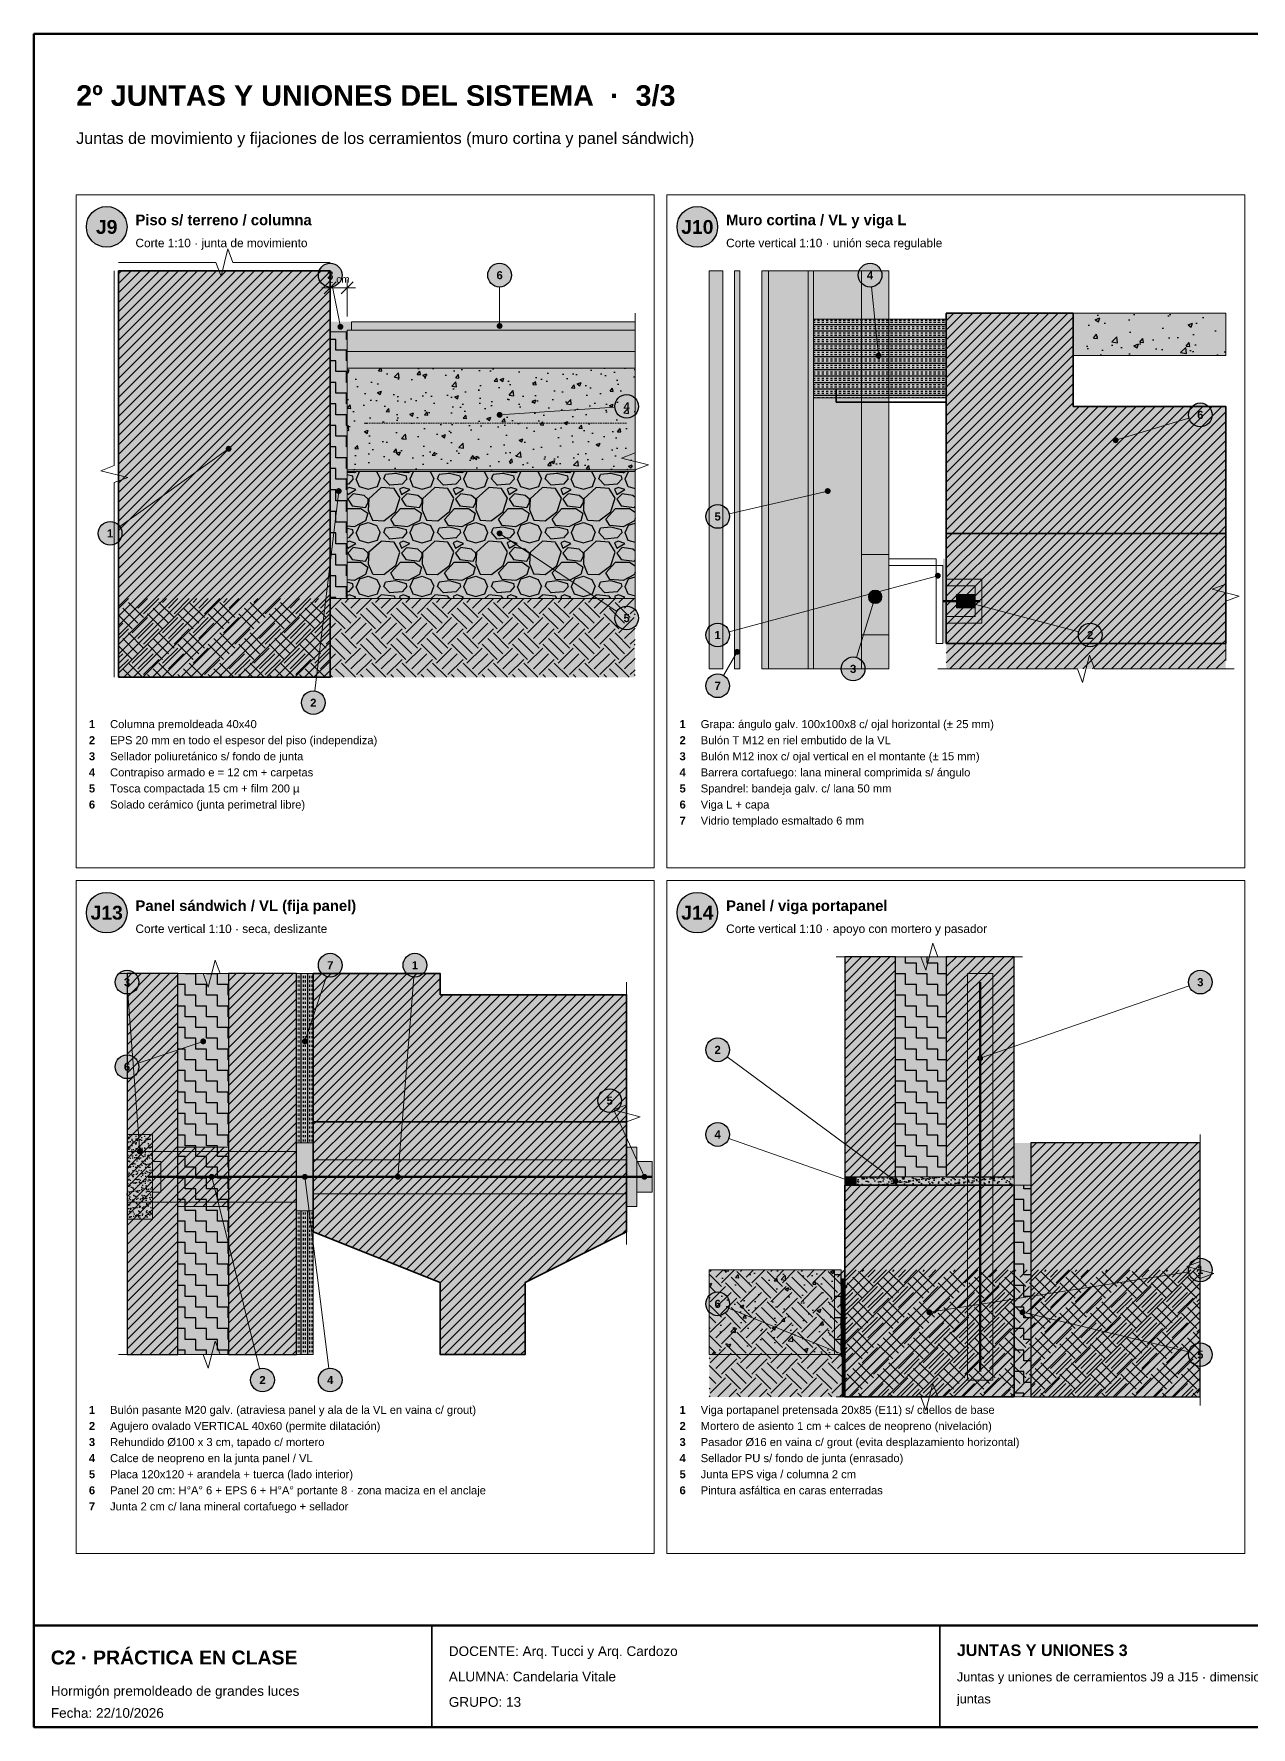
# Model space of a CAD drawing. Header units: millimetres. Extents: x 5 to 292, y 5 to 205.
# Drawn here: x 5 to 148.8, y 5 to 205 of the extents above; entities that cross this region are included whole.
import ezdxf
from ezdxf.enums import TextEntityAlignment as Align

# ---------------------------------------------------------------- set-up
doc = ezdxf.new("R2010")
doc.units = ezdxf.units.MM
doc.linetypes.add('DASHED', pattern=[1.524, 1.27, -0.254])
for name, color, linetype in [('CONTORNOS', 7, 'Continuous'), ('CONTORNOS-RAYADO', 8, 'Continuous'), ('CONTORNOS-RELLENO', 9, 'Continuous'), ('COTAS', 7, 'Continuous'), ('LINEAS', 7, 'Continuous'), ('LINEAS-RELLENO', 9, 'Continuous'), ('MARCO', 7, 'Continuous'), ('REFERENCIAS', 7, 'Continuous'), ('REFERENCIAS-RELLENO', 9, 'Continuous'), ('TEXTOS', 7, 'Continuous')]:
    doc.layers.add(name, color=color, linetype=linetype)
doc.styles.add('ARIAL', font='arial.ttf')
doc.styles.add('ARIAL-NEGRITA', font='arialbd.ttf')

msp = doc.modelspace()

# ---------------------------------------------------------------- hatches: boundary and pattern name
at = {"layer": 'CONTORNOS-RAYADO'}
h = msp.add_hatch(dxfattribs=at)
h.set_pattern_fill('ANSI31', color=8, scale=0.25)
h.paths.add_polyline_path([(15, 129), (40, 129), (40, 177), (15, 177)])
h = msp.add_hatch(dxfattribs=at)
h.set_pattern_fill('INSUL', color=8, scale=0.08, angle=90)
h.paths.add_polyline_path([(91.75, 130), (96.45, 130), (96.45, 177), (91.75, 177)])
h = msp.add_hatch(dxfattribs=at)
h.set_pattern_fill('ANSI31', color=8, scale=0.25)
h.paths.add_polyline_path([(112.75, 146), (145.75, 146), (145.75, 161), (127.75, 161), (127.75, 172), (112.75, 172)])
h = msp.add_hatch(dxfattribs=at)
h.set_pattern_fill('AR-CONC', color=8, scale=0.03)
h.paths.add_polyline_path([(127.75, 167), (145.75, 167), (145.75, 172), (127.75, 172)])
h = msp.add_hatch(dxfattribs=at)
h.set_pattern_fill('AR-SAND', color=8, scale=0.015)
h.paths.add_polyline_path([(42, 167.5), (76, 167.5), (76, 170), (42, 170)])
h = msp.add_hatch(dxfattribs=at)
h.set_pattern_fill('INSUL', color=8, scale=0.08)
h.paths.add_polyline_path([(97.05, 162), (112.75, 162), (112.75, 171.3), (97.05, 171.3)])
h = msp.add_hatch(dxfattribs=at)
h.set_pattern_fill('ZIGZAG', color=8, scale=0.2, angle=90)
h.paths.add_polyline_path([(40, 138.3), (42, 138.3), (42, 169.8), (40, 169.8)])
h = msp.add_hatch(dxfattribs=at)
h.set_pattern_fill('AR-CONC', color=8, scale=0.025)
h.paths.add_polyline_path([(42, 153.5), (76, 153.5), (76, 165.5), (42, 165.5)])
h = msp.add_hatch(dxfattribs=at)
h.set_pattern_fill('GRAVEL', color=8, scale=0.25)
h.paths.add_polyline_path([(42, 138.3), (76, 138.3), (76, 153.3), (42, 153.3)])
h = msp.add_hatch(dxfattribs=at)
h.set_pattern_fill('ANSI31', color=8, scale=0.25)
h.paths.add_polyline_path([(112.75, 146), (145.75, 146), (145.75, 133), (112.75, 133)])
h = msp.add_hatch(dxfattribs=at)
h.set_pattern_fill('EARTH', color=8, scale=0.4, angle=45)
h.paths.add_polyline_path([(15, 129), (76, 129), (76, 138.3), (15, 138.3)])
h = msp.add_hatch(dxfattribs=at)
h.set_pattern_fill('ANSI31', color=8, scale=0.25)
h.paths.add_polyline_path([(112.75, 130), (145.75, 130), (145.75, 133), (112.75, 133)])
h = msp.add_hatch(dxfattribs=at)
h.set_pattern_fill('ANSI31', color=8, scale=0.25)
h.paths.add_polyline_path([(100.75, 70), (106.75, 70), (106.75, 96), (100.75, 96)])
h = msp.add_hatch(dxfattribs=at)
h.set_pattern_fill('ZIGZAG', color=8, scale=0.2, angle=90)
h.paths.add_polyline_path([(106.75, 70), (112.75, 70), (112.75, 96), (106.75, 96)])
h = msp.add_hatch(dxfattribs=at)
h.set_pattern_fill('ANSI31', color=8, scale=0.25)
h.paths.add_polyline_path([(112.75, 70), (120.75, 70), (120.75, 96), (112.75, 96)])
h = msp.add_hatch(dxfattribs=at)
h.set_pattern_fill('ANSI31', color=8, scale=0.25)
h.paths.add_polyline_path([(16, 49), (22, 49), (22, 94), (16, 94)])
h = msp.add_hatch(dxfattribs=at)
h.set_pattern_fill('ZIGZAG', color=8, scale=0.2, angle=90)
h.paths.add_polyline_path([(22, 49), (28, 49), (28, 94), (22, 94)])
h = msp.add_hatch(dxfattribs=at)
h.set_pattern_fill('ANSI31', color=8, scale=0.25)
h.paths.add_polyline_path([(28, 49), (36, 49), (36, 94), (28, 94)])
h = msp.add_hatch(dxfattribs=at)
h.set_pattern_fill('INSUL', color=8, scale=0.08, angle=90)
h.paths.add_polyline_path([(36, 74), (38, 74), (38, 94), (36, 94)])
h = msp.add_hatch(dxfattribs=at)
h.set_pattern_fill('ANSI31', color=8, scale=0.25)
h.paths.add_polyline_path([(38, 76.5), (75, 76.5), (75, 91.5), (53, 91.5), (53, 94), (38, 94)])
h = msp.add_hatch(dxfattribs=at)
h.set_pattern_fill('AR-SAND', color=8, scale=0.01)
h.paths.add_polyline_path([(115.25, 46), (118.25, 46), (118.25, 94), (115.25, 94)])
h = msp.add_hatch(dxfattribs=at)
h.set_pattern_fill('ANSI31', color=8, scale=0.25)
h.paths.add_polyline_path([(38, 76.5), (75, 76.5), (75, 63.5), (63, 57.5), (63, 49), (53, 49), (53, 57.5), (38, 63.5)])
h = msp.add_hatch(dxfattribs=at)
h.set_pattern_fill('AR-SAND', color=8, scale=0.015)
h.paths.add_polyline_path([(16, 65), (19, 65), (19, 75), (16, 75)])
h = msp.add_hatch(dxfattribs=at)
h.set_pattern_fill('ANSI31', color=8, scale=0.25)
h.paths.add_polyline_path([(122.75, 44), (142.75, 44), (142.75, 74), (122.75, 74)])
h = msp.add_hatch(dxfattribs=at)
h.set_pattern_fill('ANSI31', color=8, scale=0.25)
h.paths.add_polyline_path([(22, 66.5), (28, 66.5), (28, 73.5), (22, 73.5)])
h = msp.add_hatch(dxfattribs=at)
h.set_pattern_fill('AR-SAND', color=8, scale=0.01)
h.paths.add_polyline_path([(38, 68), (75, 68), (75, 72), (38, 72)])
h = msp.add_hatch(dxfattribs=at)
h.set_pattern_fill('AR-SAND', color=8, scale=0.015)
h.paths.add_polyline_path([(100.75, 69), (120.75, 69), (120.75, 70), (100.75, 70)])
h = msp.add_hatch(dxfattribs=at)
h.set_pattern_fill('ANSI31', color=8, scale=0.25)
h.paths.add_polyline_path([(100.75, 44), (120.75, 44), (120.75, 69), (100.75, 69)])
h = msp.add_hatch(dxfattribs=at)
h.set_pattern_fill('ZIGZAG', color=8, scale=0.2, angle=90)
h.paths.add_polyline_path([(120.75, 44), (122.75, 44), (122.75, 69), (120.75, 69)])
h = msp.add_hatch(dxfattribs=at)
h.set_pattern_fill('INSUL', color=8, scale=0.08, angle=90)
h.paths.add_polyline_path([(36, 49), (38, 49), (38, 66), (36, 66)])
h = msp.add_hatch(dxfattribs=at)
h.set_pattern_fill('EARTH', color=8, scale=0.4, angle=45)
h.paths.add_polyline_path([(84.75, 44), (142.75, 44), (142.75, 59), (84.75, 59)])
h = msp.add_hatch(dxfattribs=at)
h.set_pattern_fill('AR-CONC', color=8, scale=0.025)
h.paths.add_polyline_path([(84.75, 49), (99.55, 49), (99.55, 59), (84.75, 59)])
h = msp.add_hatch(dxfattribs=at)
h.set_pattern_fill('ZIGZAG', color=8, scale=0.2, angle=90)
h.paths.add_polyline_path([(99.55, 49), (100.35, 49), (100.35, 59), (99.55, 59)])
at = {"layer": 'CONTORNOS-RELLENO', "true_color": 0xd3d6d9}
h = msp.add_hatch(color=254, dxfattribs=at)
h.dxf.hatch_style = 1
h.paths.add_polyline_path([(15, 129), (40, 129), (40, 177), (15, 177)])
at = {"layer": 'CONTORNOS-RELLENO', "true_color": 0xe9ecee}
h = msp.add_hatch(color=7, dxfattribs=at)
h.dxf.hatch_style = 1
h.paths.add_polyline_path([(84.75, 130), (86.35, 130), (86.35, 177), (84.75, 177)])
at = {"layer": 'CONTORNOS-RELLENO', "true_color": 0x6f8796}
h = msp.add_hatch(color=252, dxfattribs=at)
h.dxf.hatch_style = 1
h.paths.add_polyline_path([(87.75, 130), (88.35, 130), (88.35, 177), (87.75, 177)])
at = {"layer": 'CONTORNOS-RELLENO', "true_color": 0xe3e7ea}
h = msp.add_hatch(color=254, dxfattribs=at)
h.dxf.hatch_style = 1
h.paths.add_polyline_path([(90.95, 130), (105.95, 130), (105.95, 177), (90.95, 177)])
at = {"layer": 'CONTORNOS-RELLENO', "true_color": 0xfbe2a8}
h = msp.add_hatch(color=41, dxfattribs=at)
h.dxf.hatch_style = 1
h.paths.add_polyline_path([(91.75, 130), (96.45, 130), (96.45, 177), (91.75, 177)])
at = {"layer": 'CONTORNOS-RELLENO', "true_color": 0x888888}
h = msp.add_hatch(color=252, dxfattribs=at)
h.dxf.hatch_style = 1
h.paths.add_polyline_path([(96.45, 130), (97.05, 130), (97.05, 177), (96.45, 177)])
at = {"layer": 'CONTORNOS-RELLENO', "true_color": 0xd3d6d9}
h = msp.add_hatch(color=254, dxfattribs=at)
h.dxf.hatch_style = 1
h.paths.add_polyline_path([(112.75, 146), (145.75, 146), (145.75, 161), (127.75, 161), (127.75, 172), (112.75, 172)])
at = {"layer": 'CONTORNOS-RELLENO', "true_color": 0xdedad2}
h = msp.add_hatch(color=254, dxfattribs=at)
h.dxf.hatch_style = 1
h.paths.add_polyline_path([(127.75, 167), (145.75, 167), (145.75, 172), (127.75, 172)])
at = {"layer": 'CONTORNOS-RELLENO', "true_color": 0x111111}
h = msp.add_hatch(color=250, dxfattribs=at)
h.dxf.hatch_style = 1
h.paths.add_polyline_path([(40, 169.8), (42.5, 169.8), (42.5, 171), (40, 171)])
at = {"layer": 'CONTORNOS-RELLENO', "true_color": 0xe9e9e9}
h = msp.add_hatch(color=254, dxfattribs=at)
h.dxf.hatch_style = 1
h.paths.add_polyline_path([(42, 167.5), (76, 167.5), (76, 170), (42, 170)])
at = {"layer": 'CONTORNOS-RELLENO', "true_color": 0xcdbb9c}
h = msp.add_hatch(color=9, dxfattribs=at)
h.dxf.hatch_style = 1
h.paths.add_polyline_path([(42.5, 170), (76, 170), (76, 171), (42.5, 171)])
at = {"layer": 'CONTORNOS-RELLENO', "true_color": 0xfbe2a8}
h = msp.add_hatch(color=41, dxfattribs=at)
h.dxf.hatch_style = 1
h.paths.add_polyline_path([(97.05, 162), (112.75, 162), (112.75, 171.3), (97.05, 171.3)])
at = {"layer": 'CONTORNOS-RELLENO', "true_color": 0xfff5bf}
h = msp.add_hatch(color=254, dxfattribs=at)
h.dxf.hatch_style = 1
h.paths.add_polyline_path([(40, 138.3), (42, 138.3), (42, 169.8), (40, 169.8)])
at = {"layer": 'CONTORNOS-RELLENO', "true_color": 0xc9dbe6}
h = msp.add_hatch(color=254, dxfattribs=at)
h.dxf.hatch_style = 1
h.paths.add_polyline_path([(42, 165.5), (76, 165.5), (76, 167.5), (42, 167.5)])
at = {"layer": 'CONTORNOS-RELLENO', "true_color": 0xe6e4df}
h = msp.add_hatch(color=254, dxfattribs=at)
h.dxf.hatch_style = 1
h.paths.add_polyline_path([(42, 153.5), (76, 153.5), (76, 165.5), (42, 165.5)])
at = {"layer": 'CONTORNOS-RELLENO', "true_color": 0x000000}
h = msp.add_hatch(color=18, dxfattribs=at)
h.dxf.hatch_style = 1
h.paths.add_polyline_path([(42, 153.3), (76, 153.3), (76, 153.5), (42, 153.5)])
at = {"layer": 'CONTORNOS-RELLENO', "true_color": 0xefe4c8}
h = msp.add_hatch(color=254, dxfattribs=at)
h.dxf.hatch_style = 1
h.paths.add_polyline_path([(42, 138.3), (76, 138.3), (76, 153.3), (42, 153.3)])
at = {"layer": 'CONTORNOS-RELLENO', "true_color": 0xd3d6d9}
h = msp.add_hatch(color=254, dxfattribs=at)
h.dxf.hatch_style = 1
h.paths.add_polyline_path([(112.75, 146), (145.75, 146), (145.75, 133), (112.75, 133)])
at = {"layer": 'CONTORNOS-RELLENO', "true_color": 0x555555}
h = msp.add_hatch(color=251, dxfattribs=at)
h.dxf.hatch_style = 1
h.paths.add_polyline_path([(102.75, 134), (105.95, 134), (105.95, 143.5), (102.75, 143.5)])
at = {"layer": 'CONTORNOS-RELLENO', "true_color": 0x111111}
h = msp.add_hatch(color=250, dxfattribs=at)
h.dxf.hatch_style = 1
h.paths.add_polyline_path([(112.35, 133), (112.75, 133), (112.75, 143), (112.35, 143)])
at = {"layer": 'CONTORNOS-RELLENO', "true_color": 0x3b3b3b}
h = msp.add_hatch(color=250, dxfattribs=at)
h.dxf.hatch_style = 1
h.paths.add_polyline_path([(112.75, 135.4), (116.95, 135.4), (116.95, 140.6), (112.75, 140.6), (112.75, 139.8), (116.15, 139.8), (116.15, 136.2), (112.75, 136.2)])
at = {"layer": 'CONTORNOS-RELLENO', "true_color": 0xece3d2}
h = msp.add_hatch(color=254, dxfattribs=at)
h.dxf.hatch_style = 1
h.paths.add_polyline_path([(15, 129), (76, 129), (76, 138.3), (15, 138.3)])
at = {"layer": 'CONTORNOS-RELLENO', "true_color": 0x777777}
h = msp.add_hatch(color=8, dxfattribs=at)
h.dxf.hatch_style = 1
h.paths.add_polyline_path([(113.95, 137.2), (116.15, 137.2), (116.15, 138.8), (113.95, 138.8)])
at = {"layer": 'CONTORNOS-RELLENO', "true_color": 0xd3d6d9}
h = msp.add_hatch(color=254, dxfattribs=at)
h.dxf.hatch_style = 1
h.paths.add_polyline_path([(112.75, 130), (145.75, 130), (145.75, 133), (112.75, 133)])
h = msp.add_hatch(color=254, dxfattribs=at)
h.dxf.hatch_style = 1
h.paths.add_polyline_path([(100.75, 70), (106.75, 70), (106.75, 96), (100.75, 96)])
at = {"layer": 'CONTORNOS-RELLENO', "true_color": 0xfff5bf}
h = msp.add_hatch(color=254, dxfattribs=at)
h.dxf.hatch_style = 1
h.paths.add_polyline_path([(106.75, 70), (112.75, 70), (112.75, 96), (106.75, 96)])
at = {"layer": 'CONTORNOS-RELLENO', "true_color": 0xd3d6d9}
h = msp.add_hatch(color=254, dxfattribs=at)
h.dxf.hatch_style = 1
h.paths.add_polyline_path([(112.75, 70), (120.75, 70), (120.75, 96), (112.75, 96)])
h = msp.add_hatch(color=254, dxfattribs=at)
h.dxf.hatch_style = 1
h.paths.add_polyline_path([(16, 49), (22, 49), (22, 94), (16, 94)])
at = {"layer": 'CONTORNOS-RELLENO', "true_color": 0xfff5bf}
h = msp.add_hatch(color=254, dxfattribs=at)
h.dxf.hatch_style = 1
h.paths.add_polyline_path([(22, 49), (28, 49), (28, 94), (22, 94)])
at = {"layer": 'CONTORNOS-RELLENO', "true_color": 0xd3d6d9}
h = msp.add_hatch(color=254, dxfattribs=at)
h.dxf.hatch_style = 1
h.paths.add_polyline_path([(28, 49), (36, 49), (36, 94), (28, 94)])
at = {"layer": 'CONTORNOS-RELLENO', "true_color": 0xfbe2a8}
h = msp.add_hatch(color=41, dxfattribs=at)
h.dxf.hatch_style = 1
h.paths.add_polyline_path([(36, 74), (38, 74), (38, 94), (36, 94)])
at = {"layer": 'CONTORNOS-RELLENO', "true_color": 0xd3d6d9}
h = msp.add_hatch(color=254, dxfattribs=at)
h.dxf.hatch_style = 1
h.paths.add_polyline_path([(38, 76.5), (75, 76.5), (75, 91.5), (53, 91.5), (53, 94), (38, 94)])
at = {"layer": 'CONTORNOS-RELLENO', "true_color": 0xbdbdbd}
h = msp.add_hatch(color=9, dxfattribs=at)
h.dxf.hatch_style = 1
h.paths.add_polyline_path([(115.25, 46), (118.25, 46), (118.25, 94), (115.25, 94)])
at = {"layer": 'CONTORNOS-RELLENO', "true_color": 0xd3d6d9}
h = msp.add_hatch(color=254, dxfattribs=at)
h.dxf.hatch_style = 1
h.paths.add_polyline_path([(38, 76.5), (75, 76.5), (75, 63.5), (63, 57.5), (63, 49), (53, 49), (53, 57.5), (38, 63.5)])
at = {"layer": 'CONTORNOS-RELLENO', "true_color": 0xe9e9e9}
h = msp.add_hatch(color=254, dxfattribs=at)
h.dxf.hatch_style = 1
h.paths.add_polyline_path([(16, 65), (19, 65), (19, 75), (16, 75)])
at = {"layer": 'CONTORNOS-RELLENO', "true_color": 0x111111}
h = msp.add_hatch(color=250, dxfattribs=at)
h.dxf.hatch_style = 1
h.paths.add_polyline_path([(36, 66), (38, 66), (38, 74), (36, 74)])
h = msp.add_hatch(color=250, dxfattribs=at)
h.dxf.hatch_style = 1
h.paths.add_polyline_path([(120.75, 69), (122.75, 69), (122.75, 74), (120.75, 74)])
at = {"layer": 'CONTORNOS-RELLENO', "true_color": 0xd3d6d9}
h = msp.add_hatch(color=254, dxfattribs=at)
h.dxf.hatch_style = 1
h.paths.add_polyline_path([(122.75, 44), (142.75, 44), (142.75, 74), (122.75, 74)])
h = msp.add_hatch(color=254, dxfattribs=at)
h.dxf.hatch_style = 1
h.paths.add_polyline_path([(22, 66.5), (28, 66.5), (28, 73.5), (22, 73.5)])
at = {"layer": 'CONTORNOS-RELLENO', "true_color": 0xbdbdbd}
h = msp.add_hatch(color=9, dxfattribs=at)
h.dxf.hatch_style = 1
h.paths.add_polyline_path([(38, 68), (75, 68), (75, 72), (38, 72)])
at = {"layer": 'CONTORNOS-RELLENO', "true_color": 0x3b3b3b}
h = msp.add_hatch(color=250, dxfattribs=at)
h.dxf.hatch_style = 1
h.paths.add_polyline_path([(75, 66.5), (76.2, 66.5), (76.2, 73.5), (75, 73.5)])
h = msp.add_hatch(color=250, dxfattribs=at)
h.dxf.hatch_style = 1
h.paths.add_polyline_path([(19, 68.2), (20, 68.2), (20, 71.8), (19, 71.8)])
h = msp.add_hatch(color=250, dxfattribs=at)
h.dxf.hatch_style = 1
h.paths.add_polyline_path([(76.2, 68.2), (78, 68.2), (78, 71.8), (76.2, 71.8)])
at = {"layer": 'CONTORNOS-RELLENO', "true_color": 0xe9e9e9}
h = msp.add_hatch(color=254, dxfattribs=at)
h.dxf.hatch_style = 1
h.paths.add_polyline_path([(100.75, 69), (120.75, 69), (120.75, 70), (100.75, 70)])
at = {"layer": 'CONTORNOS-RELLENO', "true_color": 0x111111}
h = msp.add_hatch(color=250, dxfattribs=at)
h.dxf.hatch_style = 1
h.paths.add_polyline_path([(100.75, 69), (102.15, 69), (102.15, 70), (100.75, 70)])
h = msp.add_hatch(color=250, dxfattribs=at)
h.dxf.hatch_style = 1
h.paths.add_polyline_path([(104.75, 69), (108.75, 69), (108.75, 70), (104.75, 70)])
at = {"layer": 'CONTORNOS-RELLENO', "true_color": 0xd3d6d9}
h = msp.add_hatch(color=254, dxfattribs=at)
h.dxf.hatch_style = 1
h.paths.add_polyline_path([(100.75, 44), (120.75, 44), (120.75, 69), (100.75, 69)])
at = {"layer": 'CONTORNOS-RELLENO', "true_color": 0xfff5bf}
h = msp.add_hatch(color=254, dxfattribs=at)
h.dxf.hatch_style = 1
h.paths.add_polyline_path([(120.75, 44), (122.75, 44), (122.75, 69), (120.75, 69)])
at = {"layer": 'CONTORNOS-RELLENO', "true_color": 0xfbe2a8}
h = msp.add_hatch(color=41, dxfattribs=at)
h.dxf.hatch_style = 1
h.paths.add_polyline_path([(36, 49), (38, 49), (38, 66), (36, 66)])
at = {"layer": 'CONTORNOS-RELLENO', "true_color": 0xece3d2}
h = msp.add_hatch(color=254, dxfattribs=at)
h.dxf.hatch_style = 1
h.paths.add_polyline_path([(84.75, 44), (142.75, 44), (142.75, 59), (84.75, 59)])
at = {"layer": 'CONTORNOS-RELLENO', "true_color": 0xe6e4df}
h = msp.add_hatch(color=254, dxfattribs=at)
h.dxf.hatch_style = 1
h.paths.add_polyline_path([(84.75, 49), (99.55, 49), (99.55, 59), (84.75, 59)])
at = {"layer": 'CONTORNOS-RELLENO', "true_color": 0xfff5bf}
h = msp.add_hatch(color=254, dxfattribs=at)
h.dxf.hatch_style = 1
h.paths.add_polyline_path([(99.55, 49), (100.35, 49), (100.35, 59), (99.55, 59)])
at = {"layer": 'LINEAS-RELLENO', "true_color": 0xffffff}
h = msp.add_hatch(color=7, dxfattribs=at)
h.dxf.hatch_style = 1
edge = h.paths.add_edge_path()
edge.add_arc((104.35, 138.5), 0.8, 0, 360)
at = {"layer": 'REFERENCIAS-RELLENO', "true_color": 0xfff1a8}
h = msp.add_hatch(color=51, dxfattribs=at)
h.dxf.hatch_style = 1
edge = h.paths.add_edge_path()
edge.add_arc((13.6, 182.2), 2.4, 0, 360)
h = msp.add_hatch(color=51, dxfattribs=at)
h.dxf.hatch_style = 1
edge = h.paths.add_edge_path()
edge.add_arc((83.35, 182.2), 2.4, 0, 360)
at = {"layer": 'REFERENCIAS-RELLENO', "true_color": 0xffffff}
h = msp.add_hatch(color=7, dxfattribs=at)
h.dxf.hatch_style = 1
edge = h.paths.add_edge_path()
edge.add_arc((40, 176.5), 1.4, 0, 360)
h = msp.add_hatch(color=7, dxfattribs=at)
h.dxf.hatch_style = 1
edge = h.paths.add_edge_path()
edge.add_arc((60, 176.5), 1.4, 0, 360)
h = msp.add_hatch(color=7, dxfattribs=at)
h.dxf.hatch_style = 1
edge = h.paths.add_edge_path()
edge.add_arc((103.75, 176.5), 1.4, 0, 360)
at = {"layer": 'REFERENCIAS-RELLENO', "true_color": 0x000000}
h = msp.add_hatch(color=18, dxfattribs=at)
h.dxf.hatch_style = 1
edge = h.paths.add_edge_path()
edge.add_arc((41.2, 170.4), 0.35, 0, 360)
h = msp.add_hatch(color=18, dxfattribs=at)
h.dxf.hatch_style = 1
edge = h.paths.add_edge_path()
edge.add_arc((60, 170.5), 0.35, 0, 360)
h = msp.add_hatch(color=18, dxfattribs=at)
h.dxf.hatch_style = 1
edge = h.paths.add_edge_path()
edge.add_arc((104.75, 167), 0.35, 0, 360)
at = {"layer": 'REFERENCIAS-RELLENO', "true_color": 0xffffff}
h = msp.add_hatch(color=7, dxfattribs=at)
h.dxf.hatch_style = 1
edge = h.paths.add_edge_path()
edge.add_arc((75, 161), 1.4, 0, 360)
at = {"layer": 'REFERENCIAS-RELLENO', "true_color": 0x000000}
h = msp.add_hatch(color=18, dxfattribs=at)
h.dxf.hatch_style = 1
edge = h.paths.add_edge_path()
edge.add_arc((60, 160), 0.35, 0, 360)
at = {"layer": 'REFERENCIAS-RELLENO', "true_color": 0xffffff}
h = msp.add_hatch(color=7, dxfattribs=at)
h.dxf.hatch_style = 1
edge = h.paths.add_edge_path()
edge.add_arc((142.75, 160), 1.4, 0, 360)
at = {"layer": 'REFERENCIAS-RELLENO', "true_color": 0x000000}
h = msp.add_hatch(color=18, dxfattribs=at)
h.dxf.hatch_style = 1
edge = h.paths.add_edge_path()
edge.add_arc((28, 156), 0.35, 0, 360)
h = msp.add_hatch(color=18, dxfattribs=at)
h.dxf.hatch_style = 1
edge = h.paths.add_edge_path()
edge.add_arc((132.75, 157), 0.35, 0, 360)
h = msp.add_hatch(color=18, dxfattribs=at)
h.dxf.hatch_style = 1
edge = h.paths.add_edge_path()
edge.add_arc((41, 151), 0.35, 0, 360)
h = msp.add_hatch(color=18, dxfattribs=at)
h.dxf.hatch_style = 1
edge = h.paths.add_edge_path()
edge.add_arc((98.75, 151), 0.35, 0, 360)
at = {"layer": 'REFERENCIAS-RELLENO', "true_color": 0xffffff}
h = msp.add_hatch(color=7, dxfattribs=at)
h.dxf.hatch_style = 1
edge = h.paths.add_edge_path()
edge.add_arc((85.75, 148), 1.4, 0, 360)
h = msp.add_hatch(color=7, dxfattribs=at)
h.dxf.hatch_style = 1
edge = h.paths.add_edge_path()
edge.add_arc((14, 146), 1.4, 0, 360)
at = {"layer": 'REFERENCIAS-RELLENO', "true_color": 0x000000}
h = msp.add_hatch(color=18, dxfattribs=at)
h.dxf.hatch_style = 1
edge = h.paths.add_edge_path()
edge.add_arc((60, 146), 0.35, 0, 360)
h = msp.add_hatch(color=18, dxfattribs=at)
h.dxf.hatch_style = 1
edge = h.paths.add_edge_path()
edge.add_arc((111.75, 141), 0.35, 0, 360)
h = msp.add_hatch(color=18, dxfattribs=at)
h.dxf.hatch_style = 1
edge = h.paths.add_edge_path()
edge.add_arc((104.35, 138.5), 0.35, 0, 360)
h = msp.add_hatch(color=18, dxfattribs=at)
h.dxf.hatch_style = 1
edge = h.paths.add_edge_path()
edge.add_arc((114.75, 138), 0.35, 0, 360)
at = {"layer": 'REFERENCIAS-RELLENO', "true_color": 0xffffff}
h = msp.add_hatch(color=7, dxfattribs=at)
h.dxf.hatch_style = 1
edge = h.paths.add_edge_path()
edge.add_arc((75, 136), 1.4, 0, 360)
h = msp.add_hatch(color=7, dxfattribs=at)
h.dxf.hatch_style = 1
edge = h.paths.add_edge_path()
edge.add_arc((85.75, 134), 1.4, 0, 360)
h = msp.add_hatch(color=7, dxfattribs=at)
h.dxf.hatch_style = 1
edge = h.paths.add_edge_path()
edge.add_arc((129.75, 134), 1.4, 0, 360)
at = {"layer": 'REFERENCIAS-RELLENO', "true_color": 0x000000}
h = msp.add_hatch(color=18, dxfattribs=at)
h.dxf.hatch_style = 1
edge = h.paths.add_edge_path()
edge.add_arc((88.05, 132), 0.35, 0, 360)
at = {"layer": 'REFERENCIAS-RELLENO', "true_color": 0xffffff}
h = msp.add_hatch(color=7, dxfattribs=at)
h.dxf.hatch_style = 1
edge = h.paths.add_edge_path()
edge.add_arc((101.75, 130), 1.4, 0, 360)
h = msp.add_hatch(color=7, dxfattribs=at)
h.dxf.hatch_style = 1
edge = h.paths.add_edge_path()
edge.add_arc((85.75, 128), 1.4, 0, 360)
h = msp.add_hatch(color=7, dxfattribs=at)
h.dxf.hatch_style = 1
edge = h.paths.add_edge_path()
edge.add_arc((38, 126), 1.4, 0, 360)
at = {"layer": 'REFERENCIAS-RELLENO', "true_color": 0xfff1a8}
h = msp.add_hatch(color=51, dxfattribs=at)
h.dxf.hatch_style = 1
edge = h.paths.add_edge_path()
edge.add_arc((13.6, 101.2), 2.4, 0, 360)
h = msp.add_hatch(color=51, dxfattribs=at)
h.dxf.hatch_style = 1
edge = h.paths.add_edge_path()
edge.add_arc((83.35, 101.2), 2.4, 0, 360)
at = {"layer": 'REFERENCIAS-RELLENO', "true_color": 0xffffff}
h = msp.add_hatch(color=7, dxfattribs=at)
h.dxf.hatch_style = 1
edge = h.paths.add_edge_path()
edge.add_arc((40, 95), 1.4, 0, 360)
h = msp.add_hatch(color=7, dxfattribs=at)
h.dxf.hatch_style = 1
edge = h.paths.add_edge_path()
edge.add_arc((50, 95), 1.4, 0, 360)
h = msp.add_hatch(color=7, dxfattribs=at)
h.dxf.hatch_style = 1
edge = h.paths.add_edge_path()
edge.add_arc((16, 93), 1.4, 0, 360)
h = msp.add_hatch(color=7, dxfattribs=at)
h.dxf.hatch_style = 1
edge = h.paths.add_edge_path()
edge.add_arc((142.75, 93), 1.4, 0, 360)
at = {"layer": 'REFERENCIAS-RELLENO', "true_color": 0x000000}
h = msp.add_hatch(color=18, dxfattribs=at)
h.dxf.hatch_style = 1
edge = h.paths.add_edge_path()
edge.add_arc((25, 86), 0.35, 0, 360)
h = msp.add_hatch(color=18, dxfattribs=at)
h.dxf.hatch_style = 1
edge = h.paths.add_edge_path()
edge.add_arc((37, 86), 0.35, 0, 360)
at = {"layer": 'REFERENCIAS-RELLENO', "true_color": 0xffffff}
h = msp.add_hatch(color=7, dxfattribs=at)
h.dxf.hatch_style = 1
edge = h.paths.add_edge_path()
edge.add_arc((85.75, 85), 1.4, 0, 360)
h = msp.add_hatch(color=7, dxfattribs=at)
h.dxf.hatch_style = 1
edge = h.paths.add_edge_path()
edge.add_arc((16, 83), 1.4, 0, 360)
at = {"layer": 'REFERENCIAS-RELLENO', "true_color": 0x000000}
h = msp.add_hatch(color=18, dxfattribs=at)
h.dxf.hatch_style = 1
edge = h.paths.add_edge_path()
edge.add_arc((116.75, 84), 0.35, 0, 360)
at = {"layer": 'REFERENCIAS-RELLENO', "true_color": 0xffffff}
h = msp.add_hatch(color=7, dxfattribs=at)
h.dxf.hatch_style = 1
edge = h.paths.add_edge_path()
edge.add_arc((73, 79), 1.4, 0, 360)
h = msp.add_hatch(color=7, dxfattribs=at)
h.dxf.hatch_style = 1
edge = h.paths.add_edge_path()
edge.add_arc((85.75, 75), 1.4, 0, 360)
at = {"layer": 'REFERENCIAS-RELLENO', "true_color": 0x000000}
h = msp.add_hatch(color=18, dxfattribs=at)
h.dxf.hatch_style = 1
edge = h.paths.add_edge_path()
edge.add_arc((17.5, 73), 0.35, 0, 360)
h = msp.add_hatch(color=18, dxfattribs=at)
h.dxf.hatch_style = 1
edge = h.paths.add_edge_path()
edge.add_arc((26, 70), 0.35, 0, 360)
h = msp.add_hatch(color=18, dxfattribs=at)
h.dxf.hatch_style = 1
edge = h.paths.add_edge_path()
edge.add_arc((37, 70), 0.35, 0, 360)
h = msp.add_hatch(color=18, dxfattribs=at)
h.dxf.hatch_style = 1
edge = h.paths.add_edge_path()
edge.add_arc((48, 70), 0.35, 0, 360)
h = msp.add_hatch(color=18, dxfattribs=at)
h.dxf.hatch_style = 1
edge = h.paths.add_edge_path()
edge.add_arc((77.1, 70), 0.35, 0, 360)
h = msp.add_hatch(color=18, dxfattribs=at)
h.dxf.hatch_style = 1
edge = h.paths.add_edge_path()
edge.add_arc((101.45, 69.5), 0.35, 0, 360)
h = msp.add_hatch(color=18, dxfattribs=at)
h.dxf.hatch_style = 1
edge = h.paths.add_edge_path()
edge.add_arc((106.75, 69.5), 0.35, 0, 360)
at = {"layer": 'REFERENCIAS-RELLENO', "true_color": 0xffffff}
h = msp.add_hatch(color=7, dxfattribs=at)
h.dxf.hatch_style = 1
edge = h.paths.add_edge_path()
edge.add_arc((142.75, 59), 1.4, 0, 360)
h = msp.add_hatch(color=7, dxfattribs=at)
h.dxf.hatch_style = 1
edge = h.paths.add_edge_path()
edge.add_arc((85.75, 55), 1.4, 0, 360)
at = {"layer": 'REFERENCIAS-RELLENO', "true_color": 0x000000}
h = msp.add_hatch(color=18, dxfattribs=at)
h.dxf.hatch_style = 1
edge = h.paths.add_edge_path()
edge.add_arc((110.75, 54), 0.35, 0, 360)
h = msp.add_hatch(color=18, dxfattribs=at)
h.dxf.hatch_style = 1
edge = h.paths.add_edge_path()
edge.add_arc((121.75, 54), 0.35, 0, 360)
at = {"layer": 'REFERENCIAS-RELLENO', "true_color": 0xffffff}
h = msp.add_hatch(color=7, dxfattribs=at)
h.dxf.hatch_style = 1
edge = h.paths.add_edge_path()
edge.add_arc((142.75, 49), 1.4, 0, 360)
at = {"layer": 'REFERENCIAS-RELLENO', "true_color": 0x000000}
h = msp.add_hatch(color=18, dxfattribs=at)
h.dxf.hatch_style = 1
edge = h.paths.add_edge_path()
edge.add_arc((100.55, 49), 0.35, 0, 360)
at = {"layer": 'REFERENCIAS-RELLENO', "true_color": 0xffffff}
h = msp.add_hatch(color=7, dxfattribs=at)
h.dxf.hatch_style = 1
edge = h.paths.add_edge_path()
edge.add_arc((32, 46), 1.4, 0, 360)
h = msp.add_hatch(color=7, dxfattribs=at)
h.dxf.hatch_style = 1
edge = h.paths.add_edge_path()
edge.add_arc((40, 46), 1.4, 0, 360)

# ---------------------------------------------------------------- linework, layer by layer
at = {"layer": 'CONTORNOS', "lineweight": 35}
for points in [[(15, 129), (40, 129), (40, 177), (15, 177)], [(112.75, 146), (145.75, 146), (145.75, 161), (127.75, 161), (127.75, 172), (112.75, 172)], [(112.75, 146), (145.75, 146), (145.75, 133), (112.75, 133)], [(38, 76.5), (75, 76.5), (75, 91.5), (53, 91.5), (53, 94), (38, 94)], [(38, 76.5), (75, 76.5), (75, 63.5), (63, 57.5), (63, 49), (53, 49), (53, 57.5), (38, 63.5)], [(100.75, 44), (120.75, 44), (120.75, 69), (100.75, 69)]]:
    msp.add_lwpolyline(points, close=True, dxfattribs=at)
at = {"layer": 'CONTORNOS', "lineweight": 13}
for points in [[(84.75, 130), (86.35, 130), (86.35, 177), (84.75, 177)], [(87.75, 130), (88.35, 130), (88.35, 177), (87.75, 177)], [(90.95, 130), (105.95, 130), (105.95, 177), (90.95, 177)], [(42.5, 170), (76, 170), (76, 171), (42.5, 171)], [(97.05, 162), (112.75, 162), (112.75, 171.3), (97.05, 171.3)], [(42, 153.5), (76, 153.5), (76, 165.5), (42, 165.5)], [(42, 138.3), (76, 138.3), (76, 153.3), (42, 153.3)], [(84.75, 49), (99.55, 49), (99.55, 59), (84.75, 59)]]:
    msp.add_lwpolyline(points, close=True, dxfattribs=at)
at = {"layer": 'CONTORNOS', "lineweight": 9}
for points in [[(91.75, 130), (96.45, 130), (96.45, 177), (91.75, 177)], [(96.45, 130), (97.05, 130), (97.05, 177), (96.45, 177)], [(42, 167.5), (76, 167.5), (76, 170), (42, 170)], [(40, 138.3), (42, 138.3), (42, 169.8), (40, 169.8)], [(42, 165.5), (76, 165.5), (76, 167.5), (42, 167.5)], [(102.75, 134), (105.95, 134), (105.95, 143.5), (102.75, 143.5)], [(111.55, 133), (112.35, 133), (112.35, 142.2), (105.95, 142.2), (105.95, 143), (111.55, 143)], [(112.75, 135.4), (116.95, 135.4), (116.95, 140.6), (112.75, 140.6), (112.75, 139.8), (116.15, 139.8), (116.15, 136.2), (112.75, 136.2)], [(113.95, 137.2), (116.15, 137.2), (116.15, 138.8), (113.95, 138.8)], [(106.75, 70), (112.75, 70), (112.75, 96), (106.75, 96)], [(22, 49), (28, 49), (28, 94), (22, 94)], [(36, 74), (38, 74), (38, 94), (36, 94)], [(115.25, 46), (118.25, 46), (118.25, 94), (115.25, 94)], [(16, 65), (19, 65), (19, 75), (16, 75)], [(16, 67), (36, 67), (36, 73), (16, 73)], [(22, 66.5), (28, 66.5), (28, 73.5), (22, 73.5)], [(38, 68), (75, 68), (75, 72), (38, 72)], [(75, 66.5), (76.2, 66.5), (76.2, 73.5), (75, 73.5)], [(19, 68.2), (20, 68.2), (20, 71.8), (19, 71.8)], [(76.2, 68.2), (78, 68.2), (78, 71.8), (76.2, 71.8)], [(100.75, 69), (120.75, 69), (120.75, 70), (100.75, 70)], [(120.75, 44), (122.75, 44), (122.75, 69), (120.75, 69)], [(36, 49), (38, 49), (38, 66), (36, 66)], [(99.55, 49), (100.35, 49), (100.35, 59), (99.55, 59)]]:
    msp.add_lwpolyline(points, close=True, dxfattribs=at)
at = {"layer": 'CONTORNOS', "lineweight": 18}
msp.add_lwpolyline([(127.75, 167), (145.75, 167), (145.75, 172), (127.75, 172)], close=True, dxfattribs=at)
at = {"layer": 'CONTORNOS', "lineweight": 25}
for points in [[(100.75, 70), (106.75, 70), (106.75, 96), (100.75, 96)], [(112.75, 70), (120.75, 70), (120.75, 96), (112.75, 96)], [(16, 49), (22, 49), (22, 94), (16, 94)], [(28, 49), (36, 49), (36, 94), (28, 94)], [(122.75, 44), (142.75, 44), (142.75, 74), (122.75, 74)]]:
    msp.add_lwpolyline(points, close=True, dxfattribs=at)
at = {"layer": 'COTAS', "lineweight": 9}
for points in [[(40, 171.6), (40, 176)], [(42, 171.6), (42, 176)]]:
    msp.add_lwpolyline(points, dxfattribs=at)
at = {"layer": 'COTAS', "lineweight": 13}
msp.add_lwpolyline([(39, 175), (43, 175)], dxfattribs=at)
at = {"layer": 'COTAS', "lineweight": 35}
for points in [[(39.3, 174.3), (40.7, 175.7)], [(41.3, 174.3), (42.7, 175.7)]]:
    msp.add_lwpolyline(points, dxfattribs=at)
at = {"layer": 'LINEAS', "lineweight": 13}
for points in [[(15, 178), (26.5, 178), (27.1, 176.4), (27.9, 179.6), (28.5, 178), (40, 178)], [(14.5, 129), (14.5, 152), (16.1, 152.6), (12.9, 153.4), (14.5, 154), (14.5, 177)], [(76, 137), (76, 153.5), (77.6, 154.1), (74.4, 154.9), (76, 155.5), (76, 172)], [(145.75, 131), (145.75, 138), (147.35, 138.6), (144.15, 139.4), (145.75, 140), (145.75, 147)], [(111.75, 130), (128.25, 130), (128.85, 128.4), (129.65, 131.6), (130.25, 130), (146.75, 130)], [(99.75, 96), (109.75, 96), (110.35, 94.4), (111.15, 97.6), (111.75, 96), (121.75, 96)], [(15, 94), (25, 94), (25.6, 92.4), (26.4, 95.6), (27, 94), (37, 94)], [(75, 62), (75, 76.5), (76.6, 77.1), (73.4, 77.9), (75, 78.5), (75, 93)], [(142.75, 43), (142.75, 58), (144.35, 58.6), (141.15, 59.4), (142.75, 60), (142.75, 75)], [(15, 49), (25, 49), (25.6, 47.4), (26.4, 50.6), (27, 49), (37, 49)], [(99.75, 44), (109.75, 44), (110.35, 42.4), (111.15, 45.6), (111.75, 44), (121.75, 44)]]:
    msp.add_lwpolyline(points, dxfattribs=at)
at = {"layer": 'LINEAS', "lineweight": 9}
msp.add_lwpolyline([(102.75, 130), (102.75, 177)], dxfattribs=at)
at = {"layer": 'LINEAS', "lineweight": 35}
msp.add_lwpolyline([(112.75, 161.5), (99.75, 161.5), (99.75, 163)], dxfattribs=at)
at = {"layer": 'LINEAS', "color": 26, "linetype": 'DASHED', "lineweight": 13, "ltscale": 0.15, "true_color": 0x7a1f1f}
msp.add_lwpolyline([(44, 159), (75, 159)], dxfattribs=at)
at = {"layer": 'LINEAS', "lineweight": 50}
for points in [[(112.35, 138), (116.75, 138)], [(116.75, 47), (116.75, 93)], [(100.55, 44), (100.55, 58)]]:
    msp.add_lwpolyline(points, dxfattribs=at)
at = {"layer": 'LINEAS', "lineweight": 70}
msp.add_lwpolyline([(18.5, 70), (78, 70)], dxfattribs=at)
at = {"layer": 'LINEAS', "lineweight": 18}
msp.add_circle((104.35, 138.5), 0.8, dxfattribs=at)
at = {"layer": 'MARCO', "lineweight": 50}
for points in [[(5, 205), (292, 205), (292, 5), (5, 5)], [(5, 17), (292, 17), (292, 5), (5, 5)]]:
    msp.add_lwpolyline(points, close=True, dxfattribs=at)
at = {"layer": 'MARCO', "color": 253, "lineweight": 13, "true_color": 0x999999}
for points in [[(10, 186), (78.25, 186), (78.25, 106.5), (10, 106.5)], [(79.75, 186), (148, 186), (148, 106.5), (79.75, 106.5)], [(10, 105), (78.25, 105), (78.25, 25.5), (10, 25.5)], [(79.75, 105), (148, 105), (148, 25.5), (79.75, 25.5)]]:
    msp.add_lwpolyline(points, close=True, dxfattribs=at)
at = {"layer": 'MARCO', "lineweight": 35}
for points in [[(52, 17), (52, 5)], [(112, 17), (112, 5)]]:
    msp.add_lwpolyline(points, dxfattribs=at)
at = {"layer": 'REFERENCIAS', "lineweight": 13}
for points in [[(41.2, 170.4), (40.27, 175.13)], [(60, 170.5), (60, 175.1)], [(104.75, 167), (103.9, 175.11)], [(60, 160), (73.6, 160.91)], [(132.75, 157), (141.41, 159.6)], [(28, 156), (15.14, 146.81)], [(41, 151), (38.17, 127.39)], [(98.75, 151), (87.11, 148.31)], [(60, 146), (73.84, 136.78)], [(111.75, 141), (87.1, 134.36)], [(104.35, 138.5), (102.16, 131.34)], [(114.75, 138), (128.4, 134.36)], [(88.05, 132), (86.45, 129.21)], [(37, 86), (39.56, 93.67)], [(48, 70), (49.89, 93.6)], [(116.75, 84), (141.43, 92.54)], [(17.5, 73), (16.1, 91.6)], [(25, 86), (17.33, 83.44)], [(106.75, 69.5), (86.88, 84.17)], [(77.1, 70), (73.58, 77.73)], [(101.45, 69.5), (87.07, 74.54)], [(26, 70), (31.66, 47.36)], [(37, 70), (39.83, 47.39)], [(110.75, 54), (141.37, 58.78)], [(100.55, 49), (87.05, 54.47)], [(121.75, 54), (141.39, 49.32)]]:
    msp.add_lwpolyline(points, dxfattribs=at)
at = {"layer": 'REFERENCIAS', "lineweight": 25}
for centre, radius in [((13.6, 182.2), 2.4), ((83.35, 182.2), 2.4), ((40, 176.5), 1.4), ((60, 176.5), 1.4), ((103.75, 176.5), 1.4), ((75, 161), 1.4), ((142.75, 160), 1.4), ((85.75, 148), 1.4), ((14, 146), 1.4), ((75, 136), 1.4), ((85.75, 134), 1.4), ((129.75, 134), 1.4), ((101.75, 130), 1.4), ((85.75, 128), 1.4), ((38, 126), 1.4), ((13.6, 101.2), 2.4), ((83.35, 101.2), 2.4), ((40, 95), 1.4), ((50, 95), 1.4), ((16, 93), 1.4), ((142.75, 93), 1.4), ((85.75, 85), 1.4), ((16, 83), 1.4), ((73, 79), 1.4), ((85.75, 75), 1.4), ((142.75, 59), 1.4), ((85.75, 55), 1.4), ((142.75, 49), 1.4), ((32, 46), 1.4), ((40, 46), 1.4)]:
    msp.add_circle(centre, radius, dxfattribs=at)

# ---------------------------------------------------------------- texts
at = {"layer": 'COTAS', "style": 'ARIAL'}
msp.add_text('2 cm', height=0.859, dxfattribs=at).set_placement((41, 175.6), align=Align.CENTER)
at = {"layer": 'MARCO'}
for s, height, style, p in [('C2 · PRÁCTICA EN CLASE', 1.6468, 'ARIAL-NEGRITA', (7, 12.4)), ('DOCENTE: Arq. Tucci y Arq. Cardozo', 1.1456, 'ARIAL', (54, 13.4)), ('JUNTAS Y UNIONES 3', 1.3604, 'ARIAL-NEGRITA', (114, 13.4)), ('ALUMNA: Candelaria Vitale', 1.1456, 'ARIAL', (54, 10.4)), ('Juntas y uniones de cerramientos J9 a J15 · dimensionado de', 1.074, 'ARIAL', (114, 10.4)), ('Hormigón premoldeado de grandes luces', 1.1456, 'ARIAL', (7, 8.7)), ('GRUPO: 13', 1.146, 'ARIAL', (54, 7.4)), ('juntas', 1.074, 'ARIAL', (114, 7.8)), ('Fecha: 22/10/2026', 1.1456, 'ARIAL', (7, 6.1))]:
    msp.add_text(s, height=height, dxfattribs=dict(at, style=style)).set_placement(p)
at = {"layer": 'REFERENCIAS', "style": 'ARIAL-NEGRITA'}
for s, height, p in [('J9', 1.632, (13.6, 181.38)), ('J10', 1.632, (83.35, 181.38)), ('3', 0.952, (40, 176.02)), ('6', 0.952, (60, 176.02)), ('4', 0.952, (103.75, 176.02)), ('4', 0.952, (75, 160.52)), ('6', 0.952, (142.75, 159.52)), ('5', 0.952, (85.75, 147.52)), ('1', 0.952, (14, 145.52)), ('5', 0.952, (75, 135.52)), ('1', 0.952, (85.75, 133.52)), ('2', 0.952, (129.75, 133.52)), ('3', 0.952, (101.75, 129.52)), ('7', 0.952, (85.75, 127.52)), ('2', 0.952, (38, 125.52)), ('J13', 1.632, (13.6, 100.38)), ('J14', 1.632, (83.35, 100.38)), ('7', 0.952, (40, 94.52)), ('1', 0.952, (50, 94.52)), ('3', 0.952, (16, 92.52)), ('3', 0.952, (142.75, 92.52)), ('2', 0.952, (85.75, 84.52)), ('6', 0.952, (16, 82.52)), ('5', 0.952, (73, 78.52)), ('4', 0.952, (85.75, 74.52)), ('1', 0.952, (142.75, 58.52)), ('6', 0.952, (85.75, 54.52)), ('5', 0.952, (142.75, 48.52)), ('2', 0.952, (32, 45.52)), ('4', 0.952, (40, 45.52))]:
    msp.add_text(s, height=height, dxfattribs=at).set_placement(p, align=Align.CENTER)
at = {"layer": 'TEXTOS'}
for s, height, style, p in [('2º JUNTAS Y UNIONES DEL SISTEMA  ·  3/3', 2.4344, 'ARIAL-NEGRITA', (10, 196.5)), ('Piso s/ terreno / columna', 1.253, 'ARIAL-NEGRITA', (17, 182.4)), ('Muro cortina / VL y viga L', 1.253, 'ARIAL-NEGRITA', (86.75, 182.4)), ('Grapa: ángulo galv. 100x100x8 c/ ojal horizontal (± 25 mm)', 0.9451, 'ARIAL', (83.75, 123)), ('2', 0.945, 'ARIAL-NEGRITA', (11.5, 121.1)), ('1', 0.945, 'ARIAL-NEGRITA', (11.5, 123)), ('Columna premoldeada 40x40', 0.9451, 'ARIAL', (14, 123)), ('EPS 20 mm en todo el espesor del piso (independiza)', 0.9451, 'ARIAL', (14, 121.1)), ('2', 0.945, 'ARIAL-NEGRITA', (81.25, 121.1)), ('1', 0.945, 'ARIAL-NEGRITA', (81.25, 123)), ('Bulón T M12 en riel embutido de la VL', 0.9451, 'ARIAL', (83.75, 121.1)), ('3', 0.945, 'ARIAL-NEGRITA', (11.5, 119.2)), ('Sellador poliuretánico s/ fondo de junta', 0.9451, 'ARIAL', (14, 119.2)), ('3', 0.945, 'ARIAL-NEGRITA', (81.25, 119.2)), ('Bulón M12 inox c/ ojal vertical en el montante (± 15 mm)', 0.9451, 'ARIAL', (83.75, 119.2)), ('4', 0.945, 'ARIAL-NEGRITA', (11.5, 117.3)), ('Contrapiso armado e = 12 cm + carpetas', 0.9451, 'ARIAL', (14, 117.3)), ('4', 0.945, 'ARIAL-NEGRITA', (81.25, 117.3)), ('Barrera cortafuego: lana mineral comprimida s/ ángulo', 0.9451, 'ARIAL', (83.75, 117.3)), ('5', 0.945, 'ARIAL-NEGRITA', (11.5, 115.4)), ('Tosca compactada 15 cm + film 200 µ', 0.9451, 'ARIAL', (14, 115.4)), ('5', 0.945, 'ARIAL-NEGRITA', (81.25, 115.4)), ('Spandrel: bandeja galv. c/ lana 50 mm', 0.9451, 'ARIAL', (83.75, 115.4)), ('6', 0.945, 'ARIAL-NEGRITA', (11.5, 113.5)), ('Solado cerámico (junta perimetral libre)', 0.9451, 'ARIAL', (14, 113.5)), ('6', 0.945, 'ARIAL-NEGRITA', (81.25, 113.5)), ('Viga L + capa', 0.9451, 'ARIAL', (83.75, 113.5)), ('7', 0.945, 'ARIAL-NEGRITA', (81.25, 111.6)), ('Vidrio templado esmaltado 6 mm', 0.9451, 'ARIAL', (83.75, 111.6)), ('Panel sándwich / VL (fija panel)', 1.253, 'ARIAL-NEGRITA', (17, 101.4)), ('Panel / viga portapanel', 1.253, 'ARIAL-NEGRITA', (86.75, 101.4)), ('1', 0.945, 'ARIAL-NEGRITA', (11.5, 42)), ('Bulón pasante M20 galv. (atraviesa panel y ala de la VL en vaina c/ grout)', 0.9451, 'ARIAL', (14, 42)), ('1', 0.945, 'ARIAL-NEGRITA', (81.25, 42)), ('Viga portapanel pretensada 20x85 (E11) s/ cuellos de base', 0.9451, 'ARIAL', (83.75, 42)), ('2', 0.945, 'ARIAL-NEGRITA', (11.5, 40.1)), ('Agujero ovalado VERTICAL 40x60 (permite dilatación)', 0.9451, 'ARIAL', (14, 40.1)), ('2', 0.945, 'ARIAL-NEGRITA', (81.25, 40.1)), ('Mortero de asiento 1 cm + calces de neopreno (nivelación)', 0.9451, 'ARIAL', (83.75, 40.1)), ('3', 0.945, 'ARIAL-NEGRITA', (11.5, 38.2)), ('Rehundido Ø100 x 3 cm, tapado c/ mortero', 0.9451, 'ARIAL', (14, 38.2)), ('3', 0.945, 'ARIAL-NEGRITA', (81.25, 38.2)), ('Pasador Ø16 en vaina c/ grout (evita desplazamiento horizontal)', 0.9451, 'ARIAL', (83.75, 38.2)), ('4', 0.945, 'ARIAL-NEGRITA', (11.5, 36.3)), ('Calce de neopreno en la junta panel / VL', 0.9451, 'ARIAL', (14, 36.3)), ('4', 0.945, 'ARIAL-NEGRITA', (81.25, 36.3)), ('Sellador PU s/ fondo de junta (enrasado)', 0.9451, 'ARIAL', (83.75, 36.3)), ('5', 0.945, 'ARIAL-NEGRITA', (11.5, 34.4)), ('Placa 120x120 + arandela + tuerca (lado interior)', 0.9451, 'ARIAL', (14, 34.4)), ('5', 0.945, 'ARIAL-NEGRITA', (81.25, 34.4)), ('Junta EPS viga / columna 2 cm', 0.9451, 'ARIAL', (83.75, 34.4)), ('6', 0.945, 'ARIAL-NEGRITA', (11.5, 32.5)), ('Panel 20 cm: H°A° 6 + EPS 6 + H°A° portante 8 · zona maciza en el anclaje', 0.9451, 'ARIAL', (14, 32.5)), ('6', 0.945, 'ARIAL-NEGRITA', (81.25, 32.5)), ('Pintura asfáltica en caras enterradas', 0.9451, 'ARIAL', (83.75, 32.5)), ('7', 0.945, 'ARIAL-NEGRITA', (11.5, 30.6)), ('Junta 2 cm c/ lana mineral cortafuego + sellador', 0.9451, 'ARIAL', (14, 30.6))]:
    msp.add_text(s, height=height, dxfattribs=dict(at, style=style)).set_placement(p)
at = {"layer": 'TEXTOS', "color": 250, "true_color": 0x333333, "style": 'ARIAL'}
for s, height, p in [('Juntas de movimiento y fijaciones de los cerramientos (muro cortina y panel sándwich)', 1.3604, (10, 192)), ('Corte 1:10 · junta de movimiento', 1.0024, (17, 179.8)), ('Corte vertical 1:10 · unión seca regulable', 1.0024, (86.75, 179.8)), ('Corte vertical 1:10 · seca, deslizante', 1.0024, (17, 98.8)), ('Corte vertical 1:10 · apoyo con mortero y pasador', 1.0024, (86.75, 98.8))]:
    msp.add_text(s, height=height, dxfattribs=at).set_placement(p)

doc.saveas('drawing.dxf')
